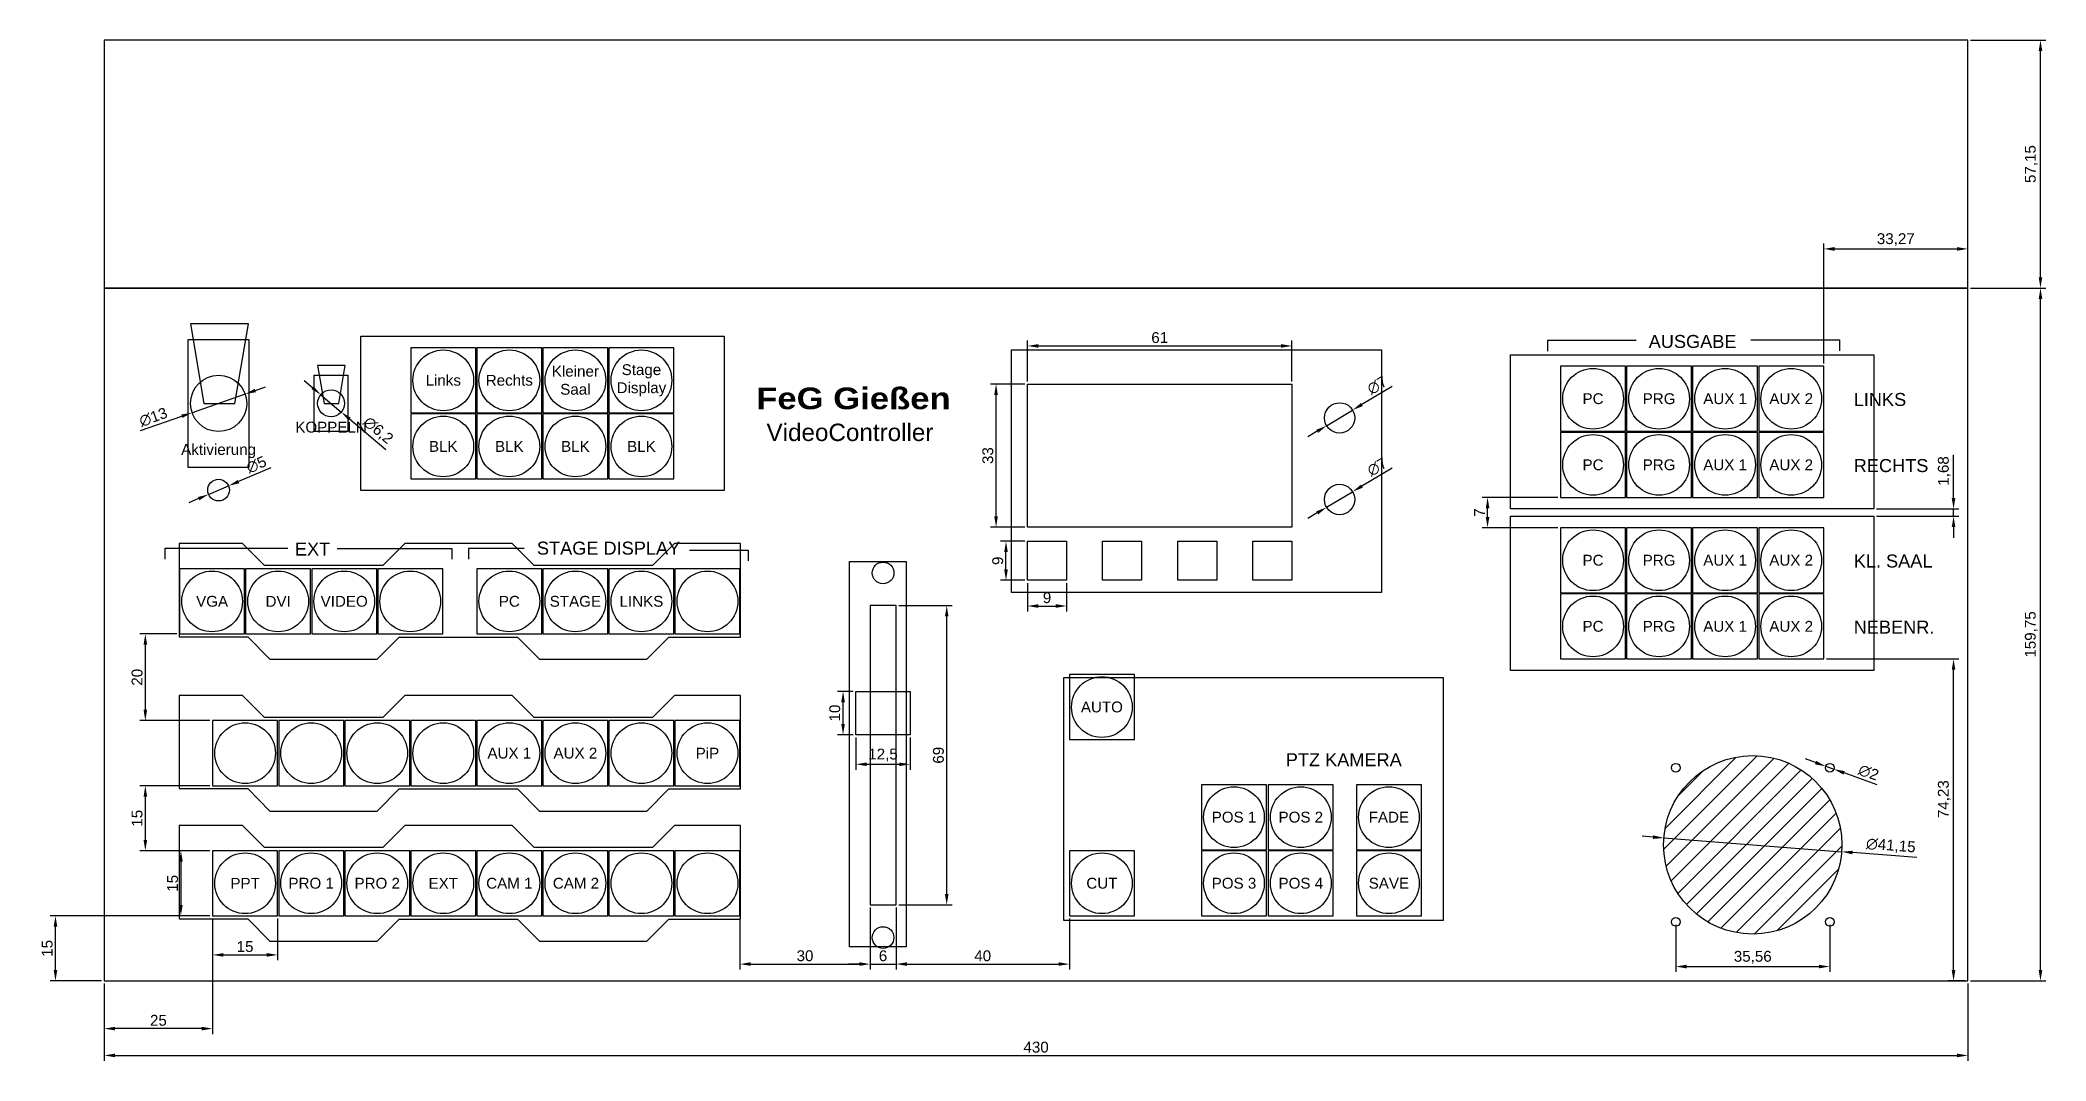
# Model space of a CAD drawing. Header units: millimetres. Extents: x 737 to 1200, y 1974 to 2209.
import ezdxf

# ---------------------------------------------------------------- set-up
doc = ezdxf.new("R2010")
doc.units = ezdxf.units.MM
for name, color, linetype in [('Bemaßung', 40, 'Continuous'), ('Enclosure', 7, 'Continuous'), ('Label', 7, 'Continuous'), ('LED', 80, 'Continuous'), ('PCB', 1, 'Continuous')]:
    doc.layers.add(name, color=color, linetype=linetype)
doc.styles.get("Standard").update_dxf_attribs({"font": 'arial.ttf'})
doc.dimstyles.new('ISO-25', dxfattribs={"dimtxt": 2.5, "dimasz": 2.5, "dimexe": 1.25, "dimexo": 0.625, "dimtad": 1, "dimtxsty": 'Standard', "dimcen": 2.5, "dimadec": 0, "dimazin": 0, "dimtfac": 1, "dimtmove": 0, "dimatfit": 3, "dimfxl": 1, "dimarcsym": 0})

# ---------------------------------------------------------------- blocks, each defined once
blk = doc.blocks.new('Joystick')
h = blk.add_hatch()
h.set_pattern_fill('ANSI31', color=256, scale=10)
h.set_pattern_definition([(45, (562.64, 148.843), (-22.45064, 22.45064), [])])
h.paths.add_polyline_path([(4863.4, 2646.4, 1), (5274.9, 2646.4, 1)])
for centre, radius in [((5069.1, 2646.4), 205.8), ((4891.3, 2824.2), 10), ((5246.9, 2824.2), 10), ((4891.3, 2468.6), 10), ((5246.9, 2468.6), 10)]:
    blk.add_circle(centre, radius)
blk = doc.blocks.new('BI8_2x4')
for points in [[(1004, 3274.1), (1154, 3274.1), (1154, 3424.1), (1004, 3424.1)], [(1156.4, 3274.1), (1306.4, 3274.1), (1306.4, 3424.1), (1156.4, 3424.1)], [(1308.8, 3274.1), (1458.8, 3274.1), (1458.8, 3424.1), (1308.8, 3424.1)], [(1461.2, 3274.1), (1611.2, 3274.1), (1611.2, 3424.1), (1461.2, 3424.1)], [(1004, 3121.7), (1154, 3121.7), (1154, 3271.7), (1004, 3271.7)], [(1156.4, 3121.7), (1306.4, 3121.7), (1306.4, 3271.7), (1156.4, 3271.7)], [(1308.8, 3121.7), (1458.8, 3121.7), (1458.8, 3271.7), (1308.8, 3271.7)], [(1461.2, 3121.7), (1611.2, 3121.7), (1611.2, 3271.7), (1461.2, 3271.7)]]:
    blk.add_lwpolyline(points, close=True)
for centre in [(1079, 3349.1), (1231.4, 3349.1), (1383.8, 3349.1), (1536.2, 3349.1), (1079, 3196.7), (1231.4, 3196.7), (1383.8, 3196.7), (1536.2, 3196.7)]:
    blk.add_circle(centre, 70)
blk = doc.blocks.new('Kippschalter')
blk.add_lwpolyline([(1115.9, 3732.3), (1149.9, 3732.3), (1164.9, 3819.8), (1100.9, 3819.8)], close=True)
blk.add_circle((1132, 3732.3), 31)
blk = doc.blocks.new('*D4')
at = {"layer": 'Bemaßung', "color": 0, "lineweight": -2, "transparency": 16777216}
for p, q in [((752.17, 1991.53), (752.17, 1973.72)), ((1182.17, 1991.53), (1182.17, 1973.72)), ((754.67, 1974.97), (1179.67, 1974.97))]:
    blk.add_line(p, q, dxfattribs=at)
at = {"layer": 'Bemaßung', "color": 0, "transparency": 16777216}
for points in [[(754.67, 1975.39), (754.67, 1974.55), (752.17, 1974.97)], [(1179.67, 1975.39), (1179.67, 1974.55), (1182.17, 1974.97)]]:
    blk.add_solid(points, dxfattribs=at)
at = {"layer": 'Defpoints', "color": 0, "transparency": 16777216}
for p in [(752.17, 1992.16), (1182.17, 1992.16), (1182.17, 1974.97)]:
    blk.add_point(p, dxfattribs=at)
at = {"layer": 'Bemaßung', "color": 0, "transparency": 16777216, "insert": (967.17, 1976.87), "char_height": 2.5, "attachment_point": 5}
blk.add_mtext('430', dxfattribs=at)
blk = doc.blocks.new('*D5')
at = {"layer": 'Bemaßung', "color": 0, "lineweight": -2, "transparency": 16777216}
for p, q in [((1182.79, 2151.9), (1200.16, 2151.9)), ((1198.91, 1994.66), (1198.91, 2149.4)), ((1182.79, 1992.16), (1200.16, 1992.16))]:
    blk.add_line(p, q, dxfattribs=at)
at = {"layer": 'Bemaßung', "color": 0, "transparency": 16777216}
for points in [[(1198.5, 2149.4), (1199.33, 2149.4), (1198.91, 2151.9)], [(1198.5, 1994.66), (1199.33, 1994.66), (1198.91, 1992.16)]]:
    blk.add_solid(points, dxfattribs=at)
at = {"layer": 'Defpoints', "color": 0, "transparency": 16777216}
for p in [(1182.17, 2151.9), (1198.91, 2151.9), (1182.17, 1992.16)]:
    blk.add_point(p, dxfattribs=at)
at = {"layer": 'Bemaßung', "color": 0, "transparency": 16777216, "insert": (1196.79, 2072.03), "char_height": 2.5, "attachment_point": 5, "rotation": 90}
blk.add_mtext('159,75', dxfattribs=at)
blk = doc.blocks.new('*D6')
at = {"layer": 'Bemaßung', "color": 0, "lineweight": -2, "transparency": 16777216}
for p, q in [((777.17, 2006.53), (777.17, 1996.9)), ((792.17, 2006.53), (792.17, 1996.9)), ((779.67, 1998.15), (789.67, 1998.15))]:
    blk.add_line(p, q, dxfattribs=at)
at = {"layer": 'Bemaßung', "color": 0, "transparency": 16777216}
for points in [[(779.67, 1998.57), (779.67, 1997.74), (777.17, 1998.15)], [(789.67, 1998.57), (789.67, 1997.74), (792.17, 1998.15)]]:
    blk.add_solid(points, dxfattribs=at)
at = {"layer": 'Defpoints', "color": 0, "transparency": 16777216}
for p in [(777.17, 2007.16), (792.17, 2007.16), (792.17, 1998.15)]:
    blk.add_point(p, dxfattribs=at)
at = {"layer": 'Bemaßung', "color": 0, "transparency": 16777216, "insert": (784.67, 2000.06), "char_height": 2.5, "attachment_point": 5}
blk.add_mtext('15', dxfattribs=at)
blk = doc.blocks.new('*D7')
at = {"layer": 'Bemaßung', "color": 0, "lineweight": -2, "transparency": 16777216}
for p, q in [((776.55, 2022.16), (768.6, 2022.16)), ((769.85, 2019.66), (769.85, 2009.66)), ((776.55, 2007.16), (768.6, 2007.16))]:
    blk.add_line(p, q, dxfattribs=at)
at = {"layer": 'Bemaßung', "color": 0, "transparency": 16777216}
for points in [[(769.43, 2019.66), (770.27, 2019.66), (769.85, 2022.16)], [(769.43, 2009.66), (770.27, 2009.66), (769.85, 2007.16)]]:
    blk.add_solid(points, dxfattribs=at)
at = {"layer": 'Defpoints', "color": 0, "transparency": 16777216}
for p in [(777.17, 2022.16), (769.85, 2007.16), (777.17, 2007.16)]:
    blk.add_point(p, dxfattribs=at)
at = {"layer": 'Bemaßung', "color": 0, "transparency": 16777216, "insert": (767.95, 2014.66), "char_height": 2.5, "attachment_point": 5, "rotation": 90}
blk.add_mtext('15', dxfattribs=at)
blk = doc.blocks.new('*D8')
at = {"layer": 'Bemaßung', "color": 0, "lineweight": -2, "transparency": 16777216}
for p, q in [((1114.75, 2005.12), (1114.75, 1994.21)), ((1150.31, 2005.12), (1150.31, 1994.21)), ((1117.25, 1995.46), (1147.81, 1995.46))]:
    blk.add_line(p, q, dxfattribs=at)
at = {"layer": 'Bemaßung', "color": 0, "transparency": 16777216}
for points in [[(1117.25, 1995.88), (1117.25, 1995.05), (1114.75, 1995.46)], [(1147.81, 1995.88), (1147.81, 1995.05), (1150.31, 1995.46)]]:
    blk.add_solid(points, dxfattribs=at)
at = {"layer": 'Defpoints', "color": 0, "transparency": 16777216}
for p in [(1114.75, 2005.74), (1150.31, 2005.74), (1150.31, 1995.46)]:
    blk.add_point(p, dxfattribs=at)
at = {"layer": 'Bemaßung', "color": 0, "transparency": 16777216, "insert": (1132.53, 1997.59), "char_height": 2.5, "attachment_point": 5}
blk.add_mtext('35,56', dxfattribs=at)
blk = doc.blocks.new('*D9')
at = {"layer": 'Bemaßung', "color": 0, "lineweight": -2, "transparency": 16777216}
for p, q in [((1147.02, 2042.49), (1144.67, 2043.33)), ((1149.37, 2041.64), (1151.25, 2040.97)), ((1161.21, 2037.39), (1153.61, 2040.12))]:
    blk.add_line(p, q, dxfattribs=at)
at = {"layer": 'Bemaßung', "color": 0, "transparency": 16777216}
for points in [[(1147.16, 2042.88), (1146.88, 2042.09), (1149.37, 2041.64)], [(1153.75, 2040.51), (1153.47, 2039.73), (1151.25, 2040.97)]]:
    blk.add_solid(points, dxfattribs=at)
at = {"layer": 'Defpoints', "color": 0, "transparency": 16777216}
for p in [(1149.37, 2041.64), (1151.25, 2040.97)]:
    blk.add_point(p, dxfattribs=at)
at = {"layer": 'Bemaßung', "color": 0, "transparency": 16777216, "insert": (1159.25, 2040.19), "char_height": 2.5, "attachment_point": 5, "rotation": 340.2476}
blk.add_mtext('∅2', dxfattribs=at)
blk = doc.blocks.new('*D10')
at = {"layer": 'Bemaßung', "color": 0, "lineweight": -2, "transparency": 16777216}
for p, q in [((1109.53, 2025.3), (1107.03, 2025.5)), ((1112.02, 2025.11), (1153.05, 2021.94)), ((1170.42, 2020.59), (1155.54, 2021.74))]:
    blk.add_line(p, q, dxfattribs=at)
at = {"layer": 'Bemaßung', "color": 0, "transparency": 16777216}
for points in [[(1109.56, 2025.72), (1109.49, 2024.89), (1112.02, 2025.11)], [(1155.57, 2022.16), (1155.51, 2021.33), (1153.05, 2021.94)]]:
    blk.add_solid(points, dxfattribs=at)
at = {"layer": 'Defpoints', "color": 0, "transparency": 16777216}
for p in [(1112.02, 2025.11), (1153.05, 2021.94)]:
    blk.add_point(p, dxfattribs=at)
at = {"layer": 'Bemaßung', "color": 0, "transparency": 16777216, "insert": (1164.39, 2023.23), "char_height": 2.5, "attachment_point": 5, "rotation": 355.5775}
blk.add_mtext('∅41,15', dxfattribs=at)
blk = doc.blocks.new('*D11')
at = {"layer": 'Bemaßung', "color": 0, "lineweight": -2, "transparency": 16777216}
for p, q in [((776.55, 2037.16), (760.4, 2037.16)), ((761.65, 2024.66), (761.65, 2034.66)), ((776.55, 2022.16), (760.4, 2022.16))]:
    blk.add_line(p, q, dxfattribs=at)
at = {"layer": 'Bemaßung', "color": 0, "transparency": 16777216}
for points in [[(761.24, 2034.66), (762.07, 2034.66), (761.65, 2037.16)], [(761.24, 2024.66), (762.07, 2024.66), (761.65, 2022.16)]]:
    blk.add_solid(points, dxfattribs=at)
at = {"layer": 'Defpoints', "color": 0, "transparency": 16777216}
for p in [(761.65, 2037.16), (777.17, 2037.16), (777.17, 2022.16)]:
    blk.add_point(p, dxfattribs=at)
at = {"layer": 'Bemaßung', "color": 0, "transparency": 16777216, "insert": (759.75, 2029.66), "char_height": 2.5, "attachment_point": 5, "rotation": 90}
blk.add_mtext('15', dxfattribs=at)
blk = doc.blocks.new('*D12')
at = {"layer": 'Bemaßung', "color": 0, "lineweight": -2, "transparency": 16777216}
for p, q in [((928.86, 2009.05), (928.86, 1994.78)), ((898.85, 2006.53), (898.85, 1994.78)), ((901.35, 1996.03), (926.36, 1996.03))]:
    blk.add_line(p, q, dxfattribs=at)
at = {"layer": 'Bemaßung', "color": 0, "transparency": 16777216}
for points in [[(901.35, 1996.45), (901.35, 1995.62), (898.85, 1996.03)], [(926.36, 1996.45), (926.36, 1995.62), (928.86, 1996.03)]]:
    blk.add_solid(points, dxfattribs=at)
at = {"layer": 'Defpoints', "color": 0, "transparency": 16777216}
for p in [(928.86, 2009.68), (898.85, 2007.16), (928.86, 1996.03)]:
    blk.add_point(p, dxfattribs=at)
at = {"layer": 'Bemaßung', "color": 0, "transparency": 16777216, "insert": (913.86, 1997.94), "char_height": 2.5, "attachment_point": 5}
blk.add_mtext('30', dxfattribs=at)
blk = doc.blocks.new('*D13')
at = {"layer": 'Bemaßung', "color": 0, "lineweight": -2, "transparency": 16777216}
for p, q in [((928.86, 2009.05), (928.86, 1994.78)), ((934.86, 2009.05), (934.86, 1994.78)), ((926.36, 1996.03), (923.86, 1996.03)), ((928.86, 1996.03), (934.86, 1996.03)), ((937.36, 1996.03), (939.86, 1996.03))]:
    blk.add_line(p, q, dxfattribs=at)
at = {"layer": 'Bemaßung', "color": 0, "transparency": 16777216}
for points in [[(926.36, 1996.45), (926.36, 1995.62), (928.86, 1996.03)], [(937.36, 1996.45), (937.36, 1995.62), (934.86, 1996.03)]]:
    blk.add_solid(points, dxfattribs=at)
at = {"layer": 'Defpoints', "color": 0, "transparency": 16777216}
for p in [(928.86, 2009.68), (934.86, 2009.68), (934.86, 1996.03)]:
    blk.add_point(p, dxfattribs=at)
at = {"layer": 'Bemaßung', "color": 0, "transparency": 16777216, "insert": (931.86, 1997.93), "char_height": 2.5, "attachment_point": 5}
blk.add_mtext('6', dxfattribs=at)
blk = doc.blocks.new('*D14')
at = {"layer": 'Bemaßung', "color": 0, "lineweight": -2, "transparency": 16777216}
for p, q in [((934.86, 2009.05), (934.86, 1994.78)), ((974.85, 2006.53), (974.85, 1994.78)), ((937.36, 1996.03), (972.35, 1996.03))]:
    blk.add_line(p, q, dxfattribs=at)
at = {"layer": 'Bemaßung', "color": 0, "transparency": 16777216}
for points in [[(937.36, 1996.45), (937.36, 1995.62), (934.86, 1996.03)], [(972.35, 1996.45), (972.35, 1995.62), (974.85, 1996.03)]]:
    blk.add_solid(points, dxfattribs=at)
at = {"layer": 'Defpoints', "color": 0, "transparency": 16777216}
for p in [(934.86, 2009.68), (974.85, 2007.16), (974.85, 1996.03)]:
    blk.add_point(p, dxfattribs=at)
at = {"layer": 'Bemaßung', "color": 0, "transparency": 16777216, "insert": (954.86, 1997.93), "char_height": 2.5, "attachment_point": 5}
blk.add_mtext('40', dxfattribs=at)
blk = doc.blocks.new('*D15')
at = {"layer": 'Bemaßung', "color": 0, "lineweight": -2, "transparency": 16777216}
for p, q in [((965.2, 2130.39), (965.2, 2139.8)), ((967.7, 2138.55), (1023.7, 2138.55)), ((1026.2, 2130.39), (1026.2, 2139.8))]:
    blk.add_line(p, q, dxfattribs=at)
at = {"layer": 'Bemaßung', "color": 0, "transparency": 16777216}
for points in [[(967.7, 2138.97), (967.7, 2138.14), (965.2, 2138.55)], [(1023.7, 2138.97), (1023.7, 2138.14), (1026.2, 2138.55)]]:
    blk.add_solid(points, dxfattribs=at)
at = {"layer": 'Defpoints', "color": 0, "transparency": 16777216}
for p in [(1026.2, 2138.55), (965.2, 2129.77), (1026.2, 2129.77)]:
    blk.add_point(p, dxfattribs=at)
at = {"layer": 'Bemaßung', "color": 0, "transparency": 16777216, "insert": (995.7, 2140.46), "char_height": 2.5, "attachment_point": 5}
blk.add_mtext('61', dxfattribs=at)
blk = doc.blocks.new('*D16')
at = {"layer": 'Bemaßung', "color": 0, "lineweight": -2, "transparency": 16777216}
for p, q in [((964.58, 2129.77), (956.69, 2129.77)), ((957.94, 2099.27), (957.94, 2127.27)), ((964.58, 2096.77), (956.69, 2096.77))]:
    blk.add_line(p, q, dxfattribs=at)
at = {"layer": 'Bemaßung', "color": 0, "transparency": 16777216}
for points in [[(957.52, 2127.27), (958.36, 2127.27), (957.94, 2129.77)], [(957.52, 2099.27), (958.36, 2099.27), (957.94, 2096.77)]]:
    blk.add_solid(points, dxfattribs=at)
at = {"layer": 'Defpoints', "color": 0, "transparency": 16777216}
for p in [(957.94, 2129.77), (965.2, 2129.77), (965.2, 2096.77)]:
    blk.add_point(p, dxfattribs=at)
at = {"layer": 'Bemaßung', "color": 0, "transparency": 16777216, "insert": (956.04, 2113.27), "char_height": 2.5, "attachment_point": 5, "rotation": 90}
blk.add_mtext('33', dxfattribs=at)
blk = doc.blocks.new('*D17')
at = {"layer": 'Bemaßung', "color": 0, "lineweight": -2, "transparency": 16777216}
for p, q in [((965.2, 2083.89), (965.2, 2077.34)), ((974.2, 2083.89), (974.2, 2077.34)), ((967.7, 2078.59), (971.7, 2078.59))]:
    blk.add_line(p, q, dxfattribs=at)
at = {"layer": 'Bemaßung', "color": 0, "transparency": 16777216}
for points in [[(967.7, 2079.01), (967.7, 2078.17), (965.2, 2078.59)], [(971.7, 2079.01), (971.7, 2078.17), (974.2, 2078.59)]]:
    blk.add_solid(points, dxfattribs=at)
at = {"layer": 'Defpoints', "color": 0, "transparency": 16777216}
for p in [(965.2, 2084.51), (974.2, 2084.51), (974.2, 2078.59)]:
    blk.add_point(p, dxfattribs=at)
at = {"layer": 'Bemaßung', "color": 0, "transparency": 16777216, "insert": (969.7, 2080.49), "char_height": 2.5, "attachment_point": 5}
blk.add_mtext('9', dxfattribs=at)
blk = doc.blocks.new('*D18')
at = {"layer": 'Bemaßung', "color": 0, "lineweight": -2, "transparency": 16777216}
for p, q in [((964.58, 2093.51), (958.98, 2093.51)), ((960.23, 2087.01), (960.23, 2091.01)), ((964.58, 2084.51), (958.98, 2084.51))]:
    blk.add_line(p, q, dxfattribs=at)
at = {"layer": 'Bemaßung', "color": 0, "transparency": 16777216}
for points in [[(959.82, 2091.01), (960.65, 2091.01), (960.23, 2093.51)], [(959.82, 2087.01), (960.65, 2087.01), (960.23, 2084.51)]]:
    blk.add_solid(points, dxfattribs=at)
at = {"layer": 'Defpoints', "color": 0, "transparency": 16777216}
for p in [(960.23, 2093.51), (965.2, 2093.51), (965.2, 2084.51)]:
    blk.add_point(p, dxfattribs=at)
at = {"layer": 'Bemaßung', "color": 0, "transparency": 16777216, "insert": (958.33, 2089.01), "char_height": 2.5, "attachment_point": 5, "rotation": 90}
blk.add_mtext('9', dxfattribs=at)
blk = doc.blocks.new('*D19')
at = {"layer": 'Bemaßung', "color": 0, "lineweight": -2, "transparency": 16777216}
for p, q in [((1049.3, 2129.21), (1042.34, 2125.04)), ((1034.2, 2120.16), (1040.2, 2123.76)), ((1032.05, 2118.87), (1029.91, 2117.59))]:
    blk.add_line(p, q, dxfattribs=at)
at = {"layer": 'Bemaßung', "color": 0, "transparency": 16777216}
for points in [[(1042.13, 2125.4), (1042.56, 2124.68), (1040.2, 2123.76)], [(1031.84, 2119.23), (1032.27, 2118.51), (1034.2, 2120.16)]]:
    blk.add_solid(points, dxfattribs=at)
at = {"layer": 'Defpoints', "color": 0, "transparency": 16777216}
for p in [(1034.2, 2120.16), (1040.2, 2123.76)]:
    blk.add_point(p, dxfattribs=at)
at = {"layer": 'Bemaßung', "color": 0, "transparency": 16777216, "insert": (1045.88, 2129.46), "char_height": 2.5, "attachment_point": 5, "rotation": 30.9438}
blk.add_mtext('∅7', dxfattribs=at)
blk = doc.blocks.new('*D20')
at = {"layer": 'Bemaßung', "color": 0, "lineweight": -2, "transparency": 16777216}
for p, q in [((787.05, 2128.28), (789.4, 2129.11)), ((784.69, 2127.46), (772.42, 2123.16)), ((760.57, 2119.02), (770.06, 2122.34))]:
    blk.add_line(p, q, dxfattribs=at)
at = {"layer": 'Bemaßung', "color": 0, "transparency": 16777216}
for points in [[(786.91, 2128.68), (787.18, 2127.89), (784.69, 2127.46)], [(769.92, 2122.73), (770.2, 2121.95), (772.42, 2123.16)]]:
    blk.add_solid(points, dxfattribs=at)
at = {"layer": 'Defpoints', "color": 0, "transparency": 16777216}
for p in [(784.69, 2127.46), (772.42, 2123.16)]:
    blk.add_point(p, dxfattribs=at)
at = {"layer": 'Bemaßung', "color": 0, "transparency": 16777216, "insert": (763.49, 2122.13), "char_height": 2.5, "attachment_point": 5, "rotation": 19.2854}
blk.add_mtext('∅13', dxfattribs=at)
blk = doc.blocks.new('*D21')
at = {"layer": 'Bemaßung', "color": 0, "lineweight": -2, "transparency": 16777216}
for p, q in [((790.63, 2110.46), (783.15, 2107.27)), ((776.25, 2104.33), (780.85, 2106.29)), ((773.95, 2103.35), (771.65, 2102.37))]:
    blk.add_line(p, q, dxfattribs=at)
at = {"layer": 'Bemaßung', "color": 0, "transparency": 16777216}
for points in [[(782.99, 2107.65), (783.32, 2106.89), (780.85, 2106.29)], [(773.79, 2103.73), (774.12, 2102.97), (776.25, 2104.33)]]:
    blk.add_solid(points, dxfattribs=at)
at = {"layer": 'Defpoints', "color": 0, "transparency": 16777216}
for p in [(780.85, 2106.29), (776.25, 2104.33)]:
    blk.add_point(p, dxfattribs=at)
at = {"layer": 'Bemaßung', "color": 0, "transparency": 16777216, "insert": (787.27, 2111.17), "char_height": 2.5, "attachment_point": 5, "rotation": 23.0921}
blk.add_mtext('∅5', dxfattribs=at)
blk = doc.blocks.new('*D22')
at = {"layer": 'Bemaßung', "color": 0, "lineweight": -2, "transparency": 16777216}
for p, q in [((776.55, 2007.16), (739.66, 2007.16)), ((740.91, 1994.66), (740.91, 2004.66)), ((751.55, 1992.16), (739.66, 1992.16))]:
    blk.add_line(p, q, dxfattribs=at)
at = {"layer": 'Bemaßung', "color": 0, "transparency": 16777216}
for points in [[(740.5, 2004.66), (741.33, 2004.66), (740.91, 2007.16)], [(740.5, 1994.66), (741.33, 1994.66), (740.91, 1992.16)]]:
    blk.add_solid(points, dxfattribs=at)
at = {"layer": 'Defpoints', "color": 0, "transparency": 16777216}
for p in [(740.91, 2007.16), (777.17, 2007.16), (752.17, 1992.16)]:
    blk.add_point(p, dxfattribs=at)
at = {"layer": 'Bemaßung', "color": 0, "transparency": 16777216, "insert": (739.01, 1999.66), "char_height": 2.5, "attachment_point": 5, "rotation": 90}
blk.add_mtext('15', dxfattribs=at)
blk = doc.blocks.new('*D23')
at = {"layer": 'Bemaßung', "color": 0, "lineweight": -2, "transparency": 16777216}
for p, q in [((935.48, 2078.68), (947.8, 2078.68)), ((946.55, 2012.18), (946.55, 2076.18)), ((935.48, 2009.68), (947.8, 2009.68))]:
    blk.add_line(p, q, dxfattribs=at)
at = {"layer": 'Bemaßung', "color": 0, "transparency": 16777216}
for points in [[(946.14, 2076.18), (946.97, 2076.18), (946.55, 2078.68)], [(946.14, 2012.18), (946.97, 2012.18), (946.55, 2009.68)]]:
    blk.add_solid(points, dxfattribs=at)
at = {"layer": 'Defpoints', "color": 0, "transparency": 16777216}
for p in [(934.86, 2078.68), (946.55, 2078.68), (934.86, 2009.68)]:
    blk.add_point(p, dxfattribs=at)
at = {"layer": 'Bemaßung', "color": 0, "transparency": 16777216, "insert": (944.65, 2044.18), "char_height": 2.5, "attachment_point": 5, "rotation": 90}
blk.add_mtext('69', dxfattribs=at)
blk = doc.blocks.new('*D24')
at = {"layer": 'Bemaßung', "color": 0, "lineweight": -2, "transparency": 16777216}
for p, q in [((925.61, 2048.29), (925.61, 2040.85)), ((938.11, 2048.29), (938.11, 2040.85)), ((928.11, 2042.1), (935.61, 2042.1))]:
    blk.add_line(p, q, dxfattribs=at)
at = {"layer": 'Bemaßung', "color": 0, "transparency": 16777216}
for points in [[(928.11, 2042.51), (928.11, 2041.68), (925.61, 2042.1)], [(935.61, 2042.51), (935.61, 2041.68), (938.11, 2042.1)]]:
    blk.add_solid(points, dxfattribs=at)
at = {"layer": 'Defpoints', "color": 0, "transparency": 16777216}
for p in [(925.61, 2048.91), (938.11, 2048.91), (938.11, 2042.1)]:
    blk.add_point(p, dxfattribs=at)
at = {"layer": 'Bemaßung', "color": 0, "transparency": 16777216, "insert": (931.86, 2044.22), "char_height": 2.5, "attachment_point": 5}
blk.add_mtext('12,5', dxfattribs=at)
blk = doc.blocks.new('*D25')
at = {"layer": 'Bemaßung', "color": 0, "lineweight": -2, "transparency": 16777216}
for p, q in [((924.98, 2058.91), (921.38, 2058.91)), ((922.63, 2051.41), (922.63, 2056.41)), ((924.98, 2048.91), (921.38, 2048.91))]:
    blk.add_line(p, q, dxfattribs=at)
at = {"layer": 'Bemaßung', "color": 0, "transparency": 16777216}
for points in [[(922.22, 2056.41), (923.05, 2056.41), (922.63, 2058.91)], [(922.22, 2051.41), (923.05, 2051.41), (922.63, 2048.91)]]:
    blk.add_solid(points, dxfattribs=at)
at = {"layer": 'Defpoints', "color": 0, "transparency": 16777216}
for p in [(922.63, 2058.91), (925.61, 2058.91), (925.61, 2048.91)]:
    blk.add_point(p, dxfattribs=at)
at = {"layer": 'Bemaßung', "color": 0, "transparency": 16777216, "insert": (920.73, 2053.91), "char_height": 2.5, "attachment_point": 5, "rotation": 90}
blk.add_mtext('10', dxfattribs=at)
blk = doc.blocks.new('*D26')
at = {"layer": 'Bemaßung', "color": 0, "lineweight": -2, "transparency": 16777216}
for p, q in [((1149.52, 2066.39), (1180.11, 2066.39)), ((1178.86, 1994.66), (1178.86, 2063.89)), ((1181.54, 1992.16), (1177.61, 1992.16))]:
    blk.add_line(p, q, dxfattribs=at)
at = {"layer": 'Bemaßung', "color": 0, "transparency": 16777216}
for points in [[(1178.44, 2063.89), (1179.27, 2063.89), (1178.86, 2066.39)], [(1178.44, 1994.66), (1179.27, 1994.66), (1178.86, 1992.16)]]:
    blk.add_solid(points, dxfattribs=at)
at = {"layer": 'Defpoints', "color": 0, "transparency": 16777216}
for p in [(1148.9, 2066.39), (1178.86, 2066.39), (1182.17, 1992.16)]:
    blk.add_point(p, dxfattribs=at)
at = {"layer": 'Bemaßung', "color": 0, "transparency": 16777216, "insert": (1176.73, 2034.05), "char_height": 2.5, "attachment_point": 5, "rotation": 90}
blk.add_mtext('74,23', dxfattribs=at)
blk = doc.blocks.new('*D27')
at = {"layer": 'Bemaßung', "color": 0, "lineweight": -2, "transparency": 16777216}
for p, q in [((1178.86, 2103.47), (1178.86, 2113.48)), ((1161.07, 2100.97), (1180.11, 2100.97)), ((1161.07, 2099.29), (1180.11, 2099.29)), ((1178.86, 2099.29), (1178.86, 2100.97)), ((1178.86, 2096.79), (1178.86, 2094.29))]:
    blk.add_line(p, q, dxfattribs=at)
at = {"layer": 'Bemaßung', "color": 0, "transparency": 16777216}
for points in [[(1178.44, 2103.47), (1179.27, 2103.47), (1178.86, 2100.97)], [(1178.44, 2096.79), (1179.27, 2096.79), (1178.86, 2099.29)]]:
    blk.add_solid(points, dxfattribs=at)
at = {"layer": 'Defpoints', "color": 0, "transparency": 16777216}
for p in [(1160.45, 2100.97), (1160.45, 2099.29), (1178.86, 2100.97)]:
    blk.add_point(p, dxfattribs=at)
at = {"layer": 'Bemaßung', "color": 0, "transparency": 16777216, "insert": (1176.73, 2109.73), "char_height": 2.5, "attachment_point": 5, "rotation": 90}
blk.add_mtext('1,68', dxfattribs=at)
blk = doc.blocks.new('*D28')
at = {"layer": 'Bemaßung', "color": 0, "lineweight": -2, "transparency": 16777216}
for p, q in [((1087.55, 2103.63), (1070.09, 2103.63)), ((1071.34, 2099.13), (1071.34, 2101.13)), ((1087.55, 2096.63), (1070.09, 2096.63))]:
    blk.add_line(p, q, dxfattribs=at)
at = {"layer": 'Bemaßung', "color": 0, "transparency": 16777216}
for points in [[(1070.93, 2101.13), (1071.76, 2101.13), (1071.34, 2103.63)], [(1070.93, 2099.13), (1071.76, 2099.13), (1071.34, 2096.63)]]:
    blk.add_solid(points, dxfattribs=at)
at = {"layer": 'Defpoints', "color": 0, "transparency": 16777216}
for p in [(1071.34, 2103.63), (1088.18, 2103.63), (1088.18, 2096.63)]:
    blk.add_point(p, dxfattribs=at)
at = {"layer": 'Bemaßung', "color": 0, "transparency": 16777216, "insert": (1069.47, 2100.13), "char_height": 2.5, "attachment_point": 5, "rotation": 90}
blk.add_mtext('7', dxfattribs=at)
blk = doc.blocks.new('*D29')
at = {"layer": 'Bemaßung', "color": 0, "lineweight": -2, "transparency": 16777216}
for p, q in [((768.93, 2072.16), (760.4, 2072.16)), ((761.65, 2054.66), (761.65, 2069.66)), ((776.55, 2052.16), (760.4, 2052.16))]:
    blk.add_line(p, q, dxfattribs=at)
at = {"layer": 'Bemaßung', "color": 0, "transparency": 16777216}
for points in [[(761.24, 2069.66), (762.07, 2069.66), (761.65, 2072.16)], [(761.24, 2054.66), (762.07, 2054.66), (761.65, 2052.16)]]:
    blk.add_solid(points, dxfattribs=at)
at = {"layer": 'Defpoints', "color": 0, "transparency": 16777216}
for p in [(761.65, 2072.16), (769.55, 2072.16), (777.17, 2052.16)]:
    blk.add_point(p, dxfattribs=at)
at = {"layer": 'Bemaßung', "color": 0, "transparency": 16777216, "insert": (759.75, 2062.16), "char_height": 2.5, "attachment_point": 5, "rotation": 90}
blk.add_mtext('20', dxfattribs=at)
blk = doc.blocks.new('*D30')
at = {"layer": 'Bemaßung', "color": 0, "lineweight": -2, "transparency": 16777216}
for p, q in [((1182.8, 2209.05), (1200.16, 2209.05)), ((1198.91, 2154.4), (1198.91, 2206.55)), ((1182.79, 2151.9), (1200.16, 2151.9))]:
    blk.add_line(p, q, dxfattribs=at)
at = {"layer": 'Bemaßung', "color": 0, "transparency": 16777216}
for points in [[(1198.5, 2206.55), (1199.33, 2206.55), (1198.91, 2209.05)], [(1198.5, 2154.4), (1199.33, 2154.4), (1198.91, 2151.9)]]:
    blk.add_solid(points, dxfattribs=at)
at = {"layer": 'Defpoints', "color": 0, "transparency": 16777216}
for p in [(1182.17, 2209.05), (1198.91, 2209.05), (1182.17, 2151.9)]:
    blk.add_point(p, dxfattribs=at)
at = {"layer": 'Bemaßung', "color": 0, "transparency": 16777216, "insert": (1196.79, 2180.48), "char_height": 2.5, "attachment_point": 5, "rotation": 90}
blk.add_mtext('57,15', dxfattribs=at)
blk = doc.blocks.new('*D31')
at = {"layer": 'Bemaßung', "color": 0, "lineweight": -2, "transparency": 16777216}
for p, q in [((777.17, 2006.53), (777.17, 1979.91)), ((752.17, 1991.53), (752.17, 1979.91)), ((774.67, 1981.16), (754.67, 1981.16))]:
    blk.add_line(p, q, dxfattribs=at)
at = {"layer": 'Bemaßung', "color": 0, "transparency": 16777216}
for points in [[(754.67, 1981.57), (754.67, 1980.74), (752.17, 1981.16)], [(774.67, 1981.57), (774.67, 1980.74), (777.17, 1981.16)]]:
    blk.add_solid(points, dxfattribs=at)
at = {"layer": 'Defpoints', "color": 0, "transparency": 16777216}
for p in [(777.17, 2007.16), (752.17, 1992.16), (752.17, 1981.16)]:
    blk.add_point(p, dxfattribs=at)
at = {"layer": 'Bemaßung', "color": 0, "transparency": 16777216, "insert": (764.67, 1983.06), "char_height": 2.5, "attachment_point": 5}
blk.add_mtext('25', dxfattribs=at)
blk = doc.blocks.new('*D32')
at = {"layer": 'Bemaßung', "color": 0, "lineweight": -2, "transparency": 16777216}
for p, q in [((1148.9, 2134.5), (1148.9, 2162.17)), ((1182.17, 2152.53), (1182.17, 2162.17)), ((1151.4, 2160.92), (1179.67, 2160.92))]:
    blk.add_line(p, q, dxfattribs=at)
at = {"layer": 'Bemaßung', "color": 0, "transparency": 16777216}
for points in [[(1151.4, 2161.34), (1151.4, 2160.5), (1148.9, 2160.92)], [(1179.67, 2161.34), (1179.67, 2160.5), (1182.17, 2160.92)]]:
    blk.add_solid(points, dxfattribs=at)
at = {"layer": 'Defpoints', "color": 0, "transparency": 16777216}
for p in [(1182.17, 2160.92), (1182.17, 2151.9), (1148.9, 2133.87)]:
    blk.add_point(p, dxfattribs=at)
at = {"layer": 'Bemaßung', "color": 0, "transparency": 16777216, "insert": (1165.53, 2163.05), "char_height": 2.5, "attachment_point": 5}
blk.add_mtext('33,27', dxfattribs=at)
blk = doc.blocks.new('*D41')
at = {"layer": 'Bemaßung', "color": 0, "lineweight": -2, "transparency": 16777216}
for p, q in [((800.22, 2128.93), (798.31, 2130.54)), ((802.13, 2127.31), (806.87, 2123.31)), ((817.17, 2114.6), (808.77, 2121.69))]:
    blk.add_line(p, q, dxfattribs=at)
at = {"layer": 'Bemaßung', "color": 0, "transparency": 16777216}
for points in [[(800.49, 2129.24), (799.95, 2128.61), (802.13, 2127.31)], [(809.04, 2122.01), (808.51, 2121.38), (806.87, 2123.31)]]:
    blk.add_solid(points, dxfattribs=at)
at = {"layer": 'Defpoints', "color": 0, "transparency": 16777216}
for p in [(802.13, 2127.31), (806.87, 2123.31)]:
    blk.add_point(p, dxfattribs=at)
at = {"layer": 'Bemaßung', "color": 0, "transparency": 16777216, "insert": (815.33, 2118.99), "char_height": 2.5, "attachment_point": 5, "rotation": 319.7853}
blk.add_mtext('∅6,2', dxfattribs=at)
blk = doc.blocks.new('*D45')
at = {"layer": 'Bemaßung', "color": 0, "lineweight": -2, "transparency": 16777216}
for p, q in [((1049.3, 2110.4), (1042.34, 2106.23)), ((1034.2, 2101.35), (1040.2, 2104.95)), ((1032.05, 2100.06), (1029.91, 2098.78))]:
    blk.add_line(p, q, dxfattribs=at)
at = {"layer": 'Bemaßung', "color": 0, "transparency": 16777216}
for points in [[(1042.13, 2106.59), (1042.56, 2105.87), (1040.2, 2104.95)], [(1031.84, 2100.42), (1032.27, 2099.7), (1034.2, 2101.35)]]:
    blk.add_solid(points, dxfattribs=at)
at = {"layer": 'Defpoints', "color": 0, "transparency": 16777216}
for p in [(1034.2, 2101.35), (1040.2, 2104.95)]:
    blk.add_point(p, dxfattribs=at)
at = {"layer": 'Bemaßung', "color": 0, "transparency": 16777216, "insert": (1045.88, 2110.65), "char_height": 2.5, "attachment_point": 5, "rotation": 30.9438}
blk.add_mtext('∅7', dxfattribs=at)

msp = doc.modelspace()

# ---------------------------------------------------------------- linework, layer by layer
for points in [[(752.17, 2151.904), (1182.17, 2151.904), (1182.17, 2209.054), (752.17, 2209.054)], [(965.202, 2129.767), (1026.202, 2129.767), (1026.202, 2096.767), (965.202, 2096.767)], [(965.202, 2093.513), (974.202, 2093.513), (974.202, 2084.513), (965.202, 2084.513)], [(982.532, 2093.513), (991.532, 2093.513), (991.532, 2084.513), (982.532, 2084.513)], [(999.872, 2093.513), (1008.872, 2093.513), (1008.872, 2084.513), (999.872, 2084.513)], [(1017.202, 2093.513), (1026.202, 2093.513), (1026.202, 2084.513), (1017.202, 2084.513)], [(769.555, 2072.159), (784.555, 2072.159), (784.555, 2087.159), (769.555, 2087.159)], [(784.795, 2072.159), (799.795, 2072.159), (799.795, 2087.159), (784.795, 2087.159)], [(800.035, 2072.159), (815.035, 2072.159), (815.035, 2087.159), (800.035, 2087.159)], [(815.275, 2072.159), (830.275, 2072.159), (830.275, 2087.159), (815.275, 2087.159)], [(838.135, 2072.159), (853.135, 2072.159), (853.135, 2087.159), (838.135, 2087.159)], [(853.375, 2072.159), (868.375, 2072.159), (868.375, 2087.159), (853.375, 2087.159)], [(868.615, 2072.159), (883.615, 2072.159), (883.615, 2087.159), (868.615, 2087.159)], [(883.855, 2072.159), (898.855, 2072.159), (898.855, 2087.159), (883.855, 2087.159)], [(934.859, 2009.675), (934.859, 2078.675), (928.859, 2078.675), (928.859, 2009.675)], [(974.855, 2047.798), (989.855, 2047.798), (989.855, 2062.798), (974.855, 2062.798)], [(925.609, 2058.913), (938.109, 2058.913), (938.109, 2048.913), (925.609, 2048.913)], [(777.175, 2037.159), (792.175, 2037.159), (792.175, 2052.159), (777.175, 2052.159)], [(792.415, 2037.159), (807.415, 2037.159), (807.415, 2052.159), (792.415, 2052.159)], [(807.655, 2037.159), (822.655, 2037.159), (822.655, 2052.159), (807.655, 2052.159)], [(822.895, 2037.159), (837.895, 2037.159), (837.895, 2052.159), (822.895, 2052.159)], [(838.135, 2037.159), (853.135, 2037.159), (853.135, 2052.159), (838.135, 2052.159)], [(853.375, 2037.159), (868.375, 2037.159), (868.375, 2052.159), (853.375, 2052.159)], [(868.615, 2037.159), (883.615, 2037.159), (883.615, 2052.159), (868.615, 2052.159)], [(883.855, 2037.159), (898.855, 2037.159), (898.855, 2052.159), (883.855, 2052.159)], [(1005.335, 2022.398), (1020.335, 2022.398), (1020.335, 2037.398), (1005.335, 2037.398)], [(1020.755, 2022.398), (1035.755, 2022.398), (1035.755, 2037.398), (1020.755, 2037.398)], [(1041.075, 2022.398), (1056.075, 2022.398), (1056.075, 2037.398), (1041.075, 2037.398)], [(777.175, 2007.158), (792.175, 2007.158), (792.175, 2022.158), (777.175, 2022.158)], [(792.415, 2007.158), (807.415, 2007.158), (807.415, 2022.158), (792.415, 2022.158)], [(807.655, 2007.158), (822.655, 2007.158), (822.655, 2022.158), (807.655, 2022.158)], [(822.895, 2007.158), (837.895, 2007.158), (837.895, 2022.158), (822.895, 2022.158)], [(838.135, 2007.158), (853.135, 2007.158), (853.135, 2022.158), (838.135, 2022.158)], [(853.375, 2007.158), (868.375, 2007.158), (868.375, 2022.158), (853.375, 2022.158)], [(868.615, 2007.158), (883.615, 2007.158), (883.615, 2022.158), (868.615, 2022.158)], [(883.855, 2007.158), (898.855, 2007.158), (898.855, 2022.158), (883.855, 2022.158)], [(974.855, 2007.158), (989.855, 2007.158), (989.855, 2022.158), (974.855, 2022.158)], [(1005.335, 2007.158), (1020.335, 2007.158), (1020.335, 2022.158), (1005.335, 2022.158)], [(1020.755, 2007.158), (1035.755, 2007.158), (1035.755, 2022.158), (1020.755, 2022.158)], [(1041.075, 2007.158), (1056.075, 2007.158), (1056.075, 2022.158), (1041.075, 2022.158)]]:
    msp.add_lwpolyline(points, close=True)
for points in [[(1105.66, 2139.83), (1085.16, 2139.83), (1085.16, 2137.33)], [(1132.06, 2139.943), (1152.56, 2139.943), (1152.56, 2137.443)], [(794.494, 2091.867), (766.172, 2091.867), (766.172, 2089.367)], [(805.899, 2091.867), (832.347, 2091.867), (832.347, 2089.367)], [(849.051, 2091.867), (836.233, 2091.867), (836.233, 2089.367)], [(887.226, 2091.471), (900.767, 2091.471), (900.767, 2088.971)]]:
    msp.add_lwpolyline(points)
for centre, radius in [((1037.198, 2121.957), 3.5), ((1037.198, 2103.146), 3.5), ((777.055, 2079.659), 7), ((792.295, 2079.659), 7), ((807.535, 2079.659), 7), ((822.775, 2079.659), 7), ((845.635, 2079.659), 7), ((860.875, 2079.659), 7), ((876.115, 2079.659), 7), ((891.355, 2079.659), 7), ((982.355, 2055.298), 7), ((784.675, 2044.659), 7), ((799.915, 2044.659), 7), ((815.155, 2044.659), 7), ((830.395, 2044.659), 7), ((845.635, 2044.659), 7), ((860.875, 2044.659), 7), ((876.115, 2044.659), 7), ((891.355, 2044.659), 7), ((1012.835, 2029.898), 7), ((1028.255, 2029.898), 7), ((1048.575, 2029.898), 7), ((784.675, 2014.658), 7), ((799.915, 2014.658), 7), ((815.155, 2014.658), 7), ((830.395, 2014.658), 7), ((845.635, 2014.658), 7), ((860.875, 2014.658), 7), ((876.115, 2014.658), 7), ((891.355, 2014.658), 7), ((982.355, 2014.658), 7), ((1012.835, 2014.658), 7), ((1028.255, 2014.658), 7), ((1048.575, 2014.658), 7)]:
    msp.add_circle(centre, radius)
at = {"layer": 'Enclosure'}
msp.add_lwpolyline([(752.17, 1992.158), (1182.168, 1992.158), (1182.168, 2151.904), (752.17, 2151.904)], close=True, dxfattribs=at)
at = {"layer": 'LED'}
for centre in [(778.552, 2105.311), (931.863, 2086.21), (931.859, 2002.14)]:
    msp.add_circle(centre, 2.5, dxfattribs=at)
at = {"layer": 'PCB'}
for points in [[(771.552, 2140.061), (785.552, 2140.061), (785.552, 2110.561), (771.552, 2110.561)], [(895.165, 2140.781), (895.165, 2105.221), (811.345, 2105.221), (811.345, 2140.781)], [(961.521, 2137.632), (1046.868, 2137.632), (1046.868, 2081.713), (961.521, 2081.713)], [(1160.448, 2136.53), (1160.448, 2100.97), (1076.628, 2100.97), (1076.628, 2136.53)], [(800.598, 2131.811), (808.398, 2131.811), (808.398, 2118.811), (800.598, 2118.811)], [(1160.448, 2099.289), (1160.448, 2063.729), (1076.628, 2063.729), (1076.628, 2099.289)], [(815.155, 2066.323), (820.235, 2071.403), (847.54, 2071.403), (852.62, 2066.323), (877.385, 2066.323), (882.465, 2071.403), (898.975, 2071.403), (898.975, 2092.903), (898.975, 2092.993), (883.735, 2092.993), (878.655, 2087.913), (851.35, 2087.913), (846.27, 2092.993), (821.505, 2092.993), (816.425, 2087.913), (789.12, 2087.913), (784.04, 2092.993), (769.435, 2092.993), (769.435, 2071.493), (785.31, 2071.493), (790.39, 2066.323)], [(924.15, 2088.828), (937.175, 2088.828), (937.175, 2000.031), (924.15, 2000.031)], [(973.515, 2006.145), (1061.145, 2006.145), (1061.145, 2062.025), (973.515, 2062.025)], [(815.155, 2031.323), (820.235, 2036.403), (847.54, 2036.403), (852.62, 2031.323), (877.385, 2031.323), (882.465, 2036.403), (898.975, 2036.403), (898.975, 2057.903), (898.975, 2057.993), (883.735, 2057.993), (878.655, 2052.913), (851.35, 2052.913), (846.27, 2057.993), (821.505, 2057.993), (816.425, 2052.913), (789.12, 2052.913), (784.04, 2057.993), (769.435, 2057.993), (769.435, 2036.493), (785.31, 2036.493), (790.39, 2031.323)], [(815.155, 2001.323), (820.235, 2006.403), (847.54, 2006.403), (852.62, 2001.323), (877.385, 2001.323), (882.465, 2006.403), (898.975, 2006.403), (898.975, 2027.903), (898.975, 2027.993), (883.735, 2027.993), (878.655, 2022.913), (851.35, 2022.913), (846.27, 2027.993), (821.505, 2027.993), (816.425, 2022.913), (789.12, 2022.913), (784.04, 2027.993), (769.435, 2027.993), (769.435, 2006.493), (785.31, 2006.493), (790.39, 2001.323)]]:
    msp.add_lwpolyline(points, close=True, dxfattribs=at)

# ---------------------------------------------------------------- block references
for name, p, xscale, yscale, zscale in [('Kippschalter', (541.291, 1343.018), 0.2096, 0.2096, 0.2096), ('Kippschalter', (691.3, 1752.079), 0.1, 0.1, 0.1), ('Joystick', (625.62, 1758.884), 0.1, 0.1, 0.1)]:
    msp.add_blockref(name, p, dxfattribs=dict(xscale=xscale, yscale=yscale, zscale=zscale))
at = {"xscale": 0.1, "yscale": 0.1, "zscale": 0.1, "rotation": 180}
for p in [(984.016, 2450.29), (1249.3, 2446.039), (1249.3, 2408.797)]:
    msp.add_blockref('BI8_2x4', p, dxfattribs=at)

# ---------------------------------------------------------------- texts
for s, width, insert, char_height, attachment_point in [('\\pi20.344;AUSGABE', 60.72562, (1088.173, 2141.083), 3, 1), ('\\pi8.3101;{\\fArial Black|b0|i0|c0|p34;FeG Gießen}\\P\\pi10.686;{\\H0.8x;VideoController}', 59.93875, (894.286, 2128.965), 5, 1), ('LINKS', 31.89737, (1155.824, 2127.707), 3, 1), ('KOPPELN', 13.34989, (804.498, 2119.811), 2.5, 5), ('Aktivierung', 13.34989, (778.552, 2114.311), 2.5, 5), ('RECHTS', 31.44219, (1155.824, 2112.467), 3, 1), ('\\pi26.626;EXT', 60.98636, (769.529, 2093.231), 3, 1), ('\\pi14.067;STAGE DISPLAY', 60.98636, (837.93, 2093.433), 3, 1), ('KL. SAAL', 30.68272, (1155.824, 2090.466), 3, 1), ('NEBENR.', 30.97222, (1155.824, 2075.226), 3, 1), ('\\pi20.007;PTZ KAMERA', 66.47513, (1004.767, 2044.648), 3, 1)]:
    msp.add_mtext_dynamic_manual_height_columns(s, width=width, gutter_width=12.5, heights=[0], dxfattribs=dict(insert=insert, char_height=char_height, attachment_point=attachment_point))
at = {"layer": 'Label', "char_height": 2.5, "attachment_point": 5}
for s, insert in [('Kleiner Saal', (860.875, 2130.621)), ('Stage\\PDisplay', (876.115, 2130.621)), ('Links', (830.395, 2130.621)), ('Rechts', (845.635, 2130.621)), ('PC', (1095.678, 2126.37)), ('PRG', (1110.918, 2126.37)), ('AUX 1', (1126.158, 2126.37)), ('AUX 2', (1141.398, 2126.37)), ('BLK', (830.395, 2115.381)), ('BLK', (845.635, 2115.381)), ('BLK', (860.875, 2115.381)), ('BLK', (876.115, 2115.381)), ('PC', (1095.678, 2111.13)), ('PRG', (1110.918, 2111.13)), ('AUX 1', (1126.158, 2111.13)), ('AUX 2', (1141.398, 2111.13)), ('PC', (1095.678, 2089.129)), ('PRG', (1110.918, 2089.129)), ('AUX 1', (1126.158, 2089.129)), ('AUX 2', (1141.398, 2089.129)), ('VGA', (777.055, 2079.659)), ('DVI', (792.295, 2079.659)), ('VIDEO', (807.535, 2079.659)), ('PC', (845.635, 2079.659)), ('STAGE', (860.875, 2079.659)), ('LINKS', (876.115, 2079.659)), ('PC', (1095.678, 2073.889)), ('PRG', (1110.918, 2073.889)), ('AUX 1', (1126.158, 2073.889)), ('AUX 2', (1141.398, 2073.889)), ('AUTO', (982.355, 2055.298)), ('AUX 1', (845.635, 2044.659)), ('AUX 2', (860.875, 2044.659)), ('PiP', (891.355, 2044.659)), ('POS 1', (1012.835, 2029.898)), ('POS 2', (1028.255, 2029.898)), ('FADE', (1048.575, 2029.898)), ('PPT', (784.675, 2014.658)), ('PRO 1', (799.915, 2014.658)), ('PRO 2', (815.155, 2014.658)), ('EXT', (830.395, 2014.658)), ('CAM 1', (845.635, 2014.658)), ('CAM 2', (861.016, 2014.658)), ('CUT', (982.355, 2014.658)), ('POS 3', (1012.835, 2014.658)), ('POS 4', (1028.255, 2014.658)), ('SAVE', (1048.575, 2014.658))]:
    msp.add_mtext_dynamic_manual_height_columns(s, width=15, gutter_width=12.5, heights=[15], dxfattribs=dict(at, insert=insert))

# ---------------------------------------------------------------- dimensions: what is measured, and where the dimension line sits
at = {"layer": 'Bemaßung'}
for base, p1, p2, picture, middle in [((1198.913, 2209.054), (1182.168, 2151.904), (1182.17, 2209.054), '*D30', (1196.785, 2180.479)), ((1198.913, 2151.904), (1182.168, 1992.158), (1182.168, 2151.904), '*D5', (1196.785, 2072.031)), ((957.94, 2129.767), (965.202, 2096.767), (965.202, 2129.767), '*D16', (956.037, 2113.267)), ((1178.857, 2100.97), (1160.448, 2099.289), (1160.448, 2100.97), '*D27', (1176.73, 2109.727)), ((1071.345, 2103.63), (1088.178, 2096.629), (1088.178, 2103.63), '*D28', (1069.47, 2100.129)), ((960.233, 2093.513), (965.202, 2084.513), (965.202, 2093.513), '*D18', (958.331, 2089.013)), ((946.553, 2078.675), (934.859, 2009.675), (934.859, 2078.675), '*D23', (944.652, 2044.175)), ((922.635, 2058.913), (925.609, 2048.913), (925.609, 2058.913), '*D25', (920.733, 2053.913)), ((761.653, 2037.159), (777.175, 2022.158), (777.175, 2037.159), '*D11', (759.751, 2029.659)), ((769.85, 2007.158), (777.175, 2022.158), (777.175, 2007.158), '*D7', (767.948, 2014.658)), ((740.915, 2007.158), (752.17, 1992.158), (777.175, 2007.158), '*D22', (739.013, 1999.658))]:
    dim = msp.add_linear_dim(base=base, p1=p1, p2=p2, angle=90, dimstyle='ISO-25', dxfattribs=at)
    dim.commit()
    dim.dimension.update_dxf_attribs({"geometry": picture, "text_midpoint": middle})
for base, p1, p2, picture, middle in [((1182.168, 2160.92), (1148.898, 2133.87), (1182.168, 2151.904), '*D32', (1165.533, 2163.047)), ((1026.202, 2138.554), (965.202, 2129.767), (1026.202, 2129.767), '*D15', (995.702, 2140.455)), ((974.202, 2078.59), (965.202, 2084.513), (974.202, 2084.513), '*D17', (969.702, 2080.491)), ((938.109, 2042.096), (925.609, 2048.913), (938.109, 2048.913), '*D24', (931.859, 2044.223)), ((928.859, 1996.033), (898.855, 2007.158), (928.859, 2009.675), '*D12', (913.857, 1997.935)), ((934.859, 1996.033), (928.859, 2009.675), (934.859, 2009.675), '*D13', (931.859, 1997.934)), ((974.855, 1996.033), (934.859, 2009.675), (974.855, 2007.158), '*D14', (954.857, 1997.934)), ((752.1702, 1981.1563), (777.1747, 2007.1578), (752.1702, 1992.1579), '*D31', (764.6725, 1983.0577)), ((792.175, 1998.155), (777.175, 2007.158), (792.175, 2007.158), '*D6', (784.675, 2000.056)), ((1150.313, 1995.462), (1114.753, 2005.744), (1150.313, 2005.744), '*D8', (1132.533, 1997.589)), ((1182.168, 1974.971), (752.17, 1992.158), (1182.168, 1992.158), '*D4', (967.169, 1976.874))]:
    dim = msp.add_linear_dim(base=base, p1=p1, p2=p2, dimstyle='ISO-25', dxfattribs=at)
    dim.commit()
    dim.dimension.update_dxf_attribs({"geometry": picture, "text_midpoint": middle})
for p1, p2, picture, middle in [((784.6855, 2127.4565), (772.4195, 2123.1645), '*D20', (763.4853, 2122.1269)), ((802.131, 2127.312), (806.865, 2123.309), '*D41', (815.327, 2118.994)), ((1034.196, 2120.157), (1040.199, 2123.756), '*D19', (1045.879, 2129.46)), ((776.253, 2104.33), (780.852, 2106.291), '*D21', (787.267, 2111.169)), ((1034.196, 2101.346), (1040.199, 2104.946), '*D45', (1045.879, 2110.649)), ((1112.019, 2025.11), (1153.046, 2021.937), '*D10', (1164.393, 2023.234))]:
    dim = msp.add_diameter_dim_2p(p1=p1, p2=p2, dimstyle='ISO-25', dxfattribs=at)
    dim.commit()
    dim.dimension.update_dxf_attribs({"geometry": picture, "text_midpoint": middle})
for base, p1, p2, picture, middle in [((761.653, 2072.159), (777.175, 2052.159), (769.555, 2072.159), '*D29', (761.653, 2062.159)), ((1178.857, 2066.389), (1182.168, 1992.158), (1148.898, 2066.389), '*D26', (1178.857, 2034.053))]:
    dim = msp.add_linear_dim(base=base, p1=p1, p2=p2, angle=90, dimstyle='ISO-25', dxfattribs=at)
    dim.commit()
    dim.dimension.update_dxf_attribs({"geometry": picture, "text_midpoint": middle, "dimtype": 160})
dim = msp.add_diameter_dim_2p(p1=(1149.371, 2041.642), p2=(1151.254, 2040.966), dimstyle='ISO-25', override={"dimrnd": 0}, dxfattribs=at)
dim.commit()
dim.dimension.update_dxf_attribs({"geometry": '*D9', "text_midpoint": (1159.253, 2040.188)})

doc.saveas('drawing.dxf')
